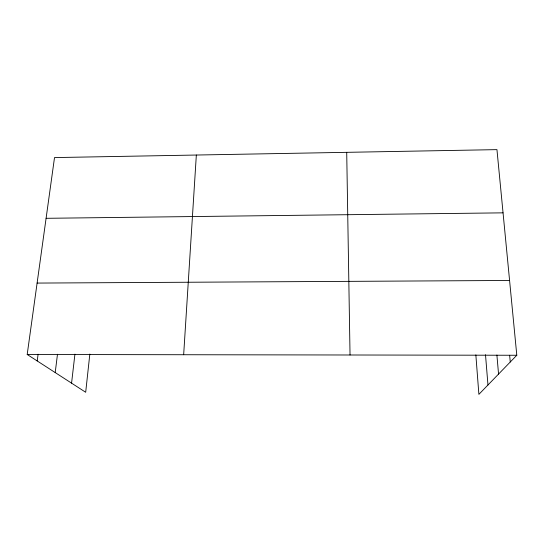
<?xml version="1.0" encoding="UTF-8"?>
<svg xmlns="http://www.w3.org/2000/svg" width="544" height="544" viewBox="0 0 544 544"><rect width="100%" height="100%" fill="white"/><g stroke="black" fill="none" stroke-linecap="round" stroke-linejoin="round"><path stroke-width="0.82" d="M183.661 354.729L196.343 155.033M89.835 354.056L85.687 392.272L27.2 354.484L54.516 157.583L496.951 149.634L516.8 355.259L478.883 394.366L475.85 354.892M71.57 383.153L74.929 354.151M55.209 372.579L57.48 354.266M37.203 360.944L38.1 354.232M46.09 218.307L503.057 212.847M37.108 283.077L509.578 280.473M27.2 354.484L516.8 355.259M509.64 355.293L510.265 361.998M496.896 355.048L498.556 374.082M485.5 354.722L487.968 384.996M346.712 152.334L350.037 354.994"/></g></svg>
